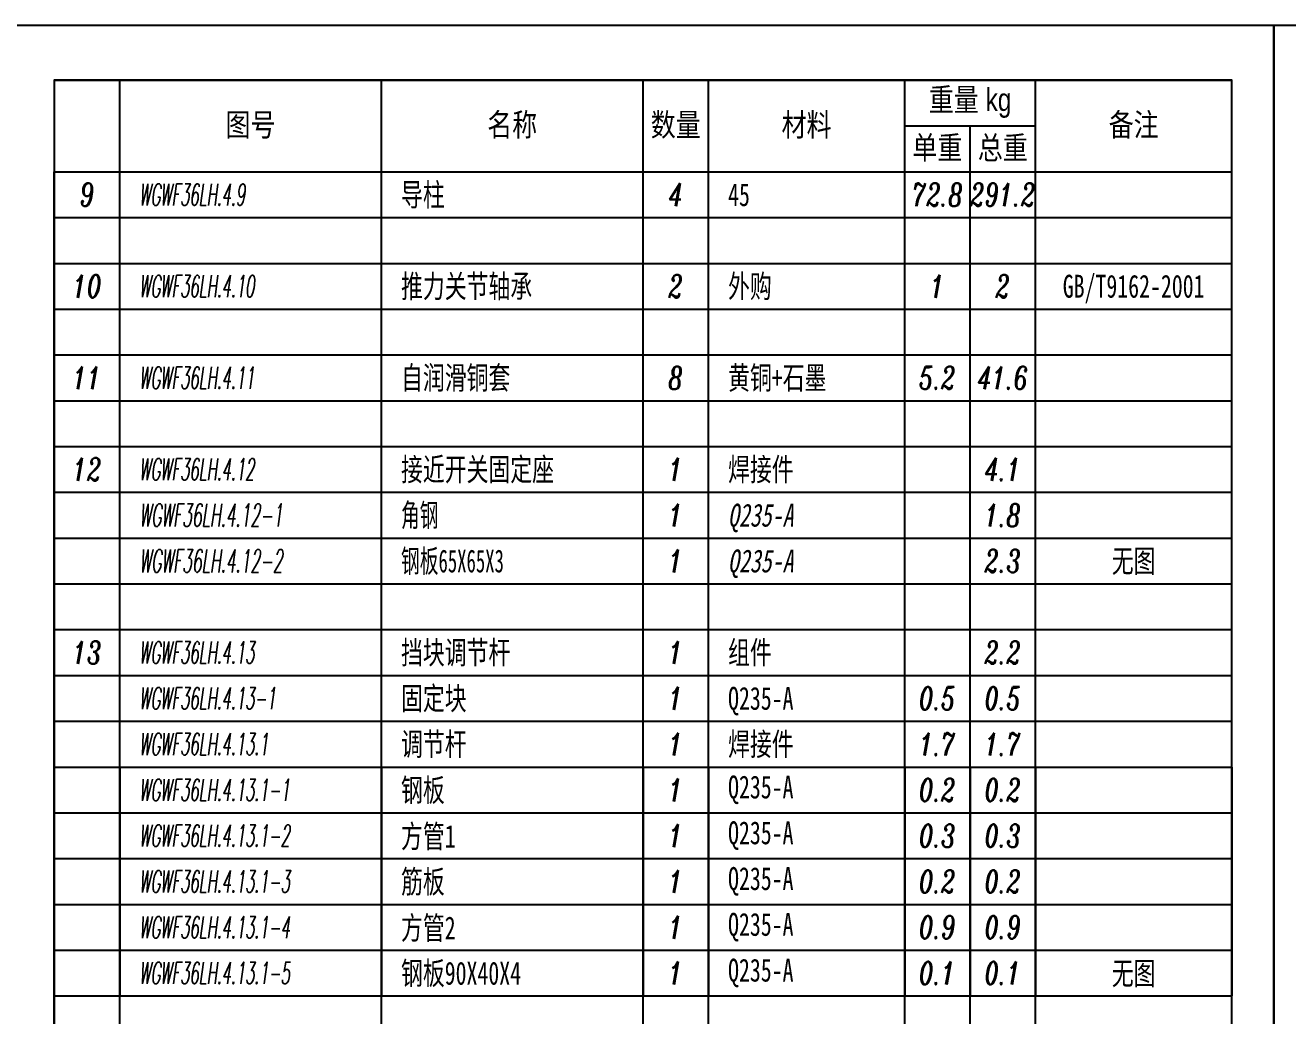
# Model space of a CAD drawing. Header units: millimetres. Extents: x 1029685 to 2160558, y -612394 to -232818.
# Drawn here: x 1035994 to 1038696, y -234938 to -232818 of the extents above; entities that cross this region are included whole.
import ezdxf
from ezdxf.enums import TextEntityAlignment as Align

# ---------------------------------------------------------------- set-up
doc = ezdxf.new("R2010")
doc.units = ezdxf.units.MM
doc.header["$LTSCALE"] = 5
doc.layers.add('$TD_AUDIT_GENERATED_(11EE88)', color=4, linetype='Continuous', lineweight=9)
doc.layers.add('$TD_AUDIT_GENERATED_(71C18)', color=4, linetype='Continuous')
doc.styles.add('$TD_AUDIT_GENERATED_(71C1D)', font='italic.shx', dxfattribs={"width": 0.7})
doc.styles.add('$TD_AUDIT_GENERATED_(71C1E)', font='', dxfattribs={"width": 0.7, "oblique": 10})
doc.styles.add('CHINESE-3', font='', dxfattribs={"width": 0.8})
doc.styles.get('$TD_AUDIT_GENERATED_(71C1E)').set_extended_font_data('SimSun')
doc.styles.get('CHINESE-3').set_extended_font_data('SimSun')

# ---------------------------------------------------------------- blocks, each defined once
blk = doc.blocks.new('44')
at = {"layer": '$TD_AUDIT_GENERATED_(71C18)'}
for p, q in [((658445.7, -179696.7), (662045.7, -179696.7)), ((658445.7, -179696.7), (658445.7, -179976.7)), ((658645.7, -179976.7), (658645.7, -179696.7)), ((659445.7, -179976.7), (659445.7, -179696.7)), ((660245.7, -179976.7), (660245.7, -179696.7)), ((660445.7, -179976.7), (660445.7, -179696.7)), ((661045.7, -179976.7), (661045.7, -179696.7)), ((661445.7, -179976.7), (661445.7, -179696.7)), ((661045.7, -179836.7), (661445.7, -179836.7)), ((661245.7, -179976.7), (661245.7, -179836.7)), ((658445.7, -179976.7), (662045.7, -179976.7))]:
    blk.add_line(p, q, dxfattribs=at)
at = {"layer": '$TD_AUDIT_GENERATED_(71C18)', "char_height": 70, "width": 800, "attachment_point": 5, "style": 'CHINESE-3'}
for s, insert in [('{\\fￋￎￌﾣﾤ|b0|i0|c134|p2;\\M+5D6D8\\M+5C1BF kg}', (661245.7, -179766.7)), ('{\\fￋￎￌﾣﾤ|b0|i0|c134|p2;\\M+5CDBC\\M+5BAC5}', (659045.7, -179836.7)), ('{\\fￋￎￌﾣﾤ|b0|i0|c134|p2;\\M+5C3FB\\M+5B3C6}', (659845.7, -179836.7)), ('{\\fￋￎￌﾣﾤ|b0|i0|c134|p2;\\M+5CAFD\\M+5C1BF}', (660345.7, -179836.7)), ('{\\fￋￎￌﾣﾤ|b0|i0|c134|p2;\\M+5B2C4\\M+5C1CF}', (660745.7, -179836.7)), ('{\\fￋￎￌﾣﾤ|b0|i0|c134|p2;\\M+5B1B8\\M+5D7A2}', (661745.7, -179836.7)), ('{\\fￋￎￌﾣﾤ|b0|i0|c134|p2;\\M+5B5A5\\M+5D6D8}', (661145.7, -179906.7)), ('{\\fￋￎￌﾣﾤ|b0|i0|c134|p2;\\M+5D7DC\\M+5D6D8}', (661345.7, -179906.7))]:
    blk.add_mtext(s, dxfattribs=dict(at, insert=insert))
blk = doc.blocks.new('$TD_AUDIT_GENERATED_(78FD5)')
for p, q in [((0, 7), (180, 7)), ((0, 0), (0, 7)), ((10, 0), (10, 7)), ((50, 0), (50, 7)), ((90, 0), (90, 7)), ((100, 0), (100, 7)), ((130, 0), (130, 7)), ((140, 0), (140, 7)), ((150, 0), (150, 7)), ((180, 0), (180, 7)), ((0, 0), (180, 0))]:
    blk.add_line(p, q)
at = {"width": 0.7, "flags": 8}
for tag, style, p in [('1', '$TD_AUDIT_GENERATED_(71C1D)', (5, 3.5)), ('4', '$TD_AUDIT_GENERATED_(71C1D)', (95, 3.5)), ('6', '$TD_AUDIT_GENERATED_(71C1D)', (135, 3.5)), ('7', '$TD_AUDIT_GENERATED_(71C1D)', (145, 3.5)), ('8', '$TD_AUDIT_GENERATED_(71C1E)', (165, 3.5))]:
    blk.add_attdef(tag, text='', height=3.5, dxfattribs=dict(at, style=style)).set_placement(p, align=Align.MIDDLE_CENTER)
at = {"color": 141, "flags": 8}
for tag, style, width, p in [('2', '$TD_AUDIT_GENERATED_(71C1D)', 0.6, (13, 3.5)), ('3', '$TD_AUDIT_GENERATED_(71C1E)', 0.7, (53, 3.5)), ('5', '$TD_AUDIT_GENERATED_(71C1D)', 0.7, (103, 3.5))]:
    blk.add_attdef(tag, text='', height=3.5, dxfattribs=dict(at, style=style, width=width)).set_placement(p, align=Align.MIDDLE_LEFT)

msp = doc.modelspace()

# ---------------------------------------------------------------- linework, layer by layer
at = {"layer": '$TD_AUDIT_GENERATED_(71C18)'}
msp.add_line((1036056.5, -233131.4), (1038576.5, -233131.4), dxfattribs=at)
for points in [[(1038666.4, -237051.4), (1035672.6, -237051.4), (1035672.6, -232817.8), (1038666.4, -232817.8)], [(1041660.2, -237051.4), (1038666.4, -237051.4), (1038666.4, -232817.8), (1041660.2, -232817.8)], [(1036056.5, -236953.4), (1038576.5, -236953.4), (1038576.5, -232935.4), (1036056.5, -232935.4), (1036056.5, -236953.4)]]:
    msp.add_lwpolyline(points, close=True, dxfattribs=at)

# ---------------------------------------------------------------- block references
at = {"layer": '$TD_AUDIT_GENERATED_(11EE88)'}
ref = msp.add_blockref('$TD_AUDIT_GENERATED_(78FD5)', (1036056.5, -233915.4), dxfattribs=dict(at, xscale=13.99999540082059, yscale=13.99999540082059, zscale=13.99999540082059))
ref.add_attrib('2', 'WGWF36LH.4.12-1', dxfattribs={"layer": '0', "color": 141, "height": 49, "style": '$TD_AUDIT_GENERATED_(71C1D)', "width": 0.5, "flags": 8}).set_placement((1036238.5, -233866.4), align=Align.MIDDLE_LEFT)
ref.add_attrib('3', '角钢', dxfattribs={"layer": '0', "color": 141, "height": 49, "style": '$TD_AUDIT_GENERATED_(71C1E)', "width": 0.6, "flags": 8}).set_placement((1036798.5, -233866.4), align=Align.MIDDLE_LEFT)
ref.add_attrib('4', '1', dxfattribs={"layer": '0', "height": 49, "style": '$TD_AUDIT_GENERATED_(71C1D)', "width": 0.7, "flags": 8}).set_placement((1037386.5, -233866.4), align=Align.MIDDLE_CENTER)
ref.add_attrib('5', 'Q235-A', dxfattribs={"layer": '0', "color": 141, "height": 49, "style": '$TD_AUDIT_GENERATED_(71C1E)', "oblique": 10, "width": 0.7, "flags": 8}).set_placement((1037498.5, -233866.4), align=Align.MIDDLE_LEFT)
ref.add_attrib('7', '1.8', dxfattribs={"layer": '0', "height": 49, "style": '$TD_AUDIT_GENERATED_(71C1D)', "width": 0.7, "flags": 8}).set_placement((1038086.5, -233866.4), align=Align.MIDDLE_CENTER)
ref = msp.add_blockref('$TD_AUDIT_GENERATED_(78FD5)', (1036056.5, -234013.4), dxfattribs=dict(at, xscale=13.99999540082059, yscale=13.99999540082059, zscale=13.99999540082059))
ref.add_attrib('2', 'WGWF36LH.4.12-2', dxfattribs={"layer": '0', "color": 141, "height": 49, "style": '$TD_AUDIT_GENERATED_(71C1D)', "width": 0.5, "flags": 8}).set_placement((1036238.5, -233964.4), align=Align.MIDDLE_LEFT)
ref.add_attrib('3', '钢板65X65X3', dxfattribs={"layer": '0', "color": 141, "height": 49, "style": '$TD_AUDIT_GENERATED_(71C1E)', "width": 0.6, "flags": 8}).set_placement((1036798.5, -233964.4), align=Align.MIDDLE_LEFT)
ref.add_attrib('4', '1', dxfattribs={"layer": '0', "height": 49, "style": '$TD_AUDIT_GENERATED_(71C1D)', "width": 0.7, "flags": 8}).set_placement((1037386.5, -233964.4), align=Align.MIDDLE_CENTER)
ref.add_attrib('5', 'Q235-A', dxfattribs={"layer": '0', "color": 141, "height": 49, "style": '$TD_AUDIT_GENERATED_(71C1E)', "oblique": 10, "width": 0.7, "flags": 8}).set_placement((1037498.5, -233964.4), align=Align.MIDDLE_LEFT)
ref.add_attrib('7', '2.3', dxfattribs={"layer": '0', "height": 49, "style": '$TD_AUDIT_GENERATED_(71C1D)', "width": 0.7, "flags": 8}).set_placement((1038086.5, -233964.4), align=Align.MIDDLE_CENTER)
ref.add_attrib('8', '无图', dxfattribs={"layer": '0', "height": 49, "style": '$TD_AUDIT_GENERATED_(71C1E)', "width": 0.7, "flags": 8}).set_placement((1038366.5, -233964.4), align=Align.MIDDLE_CENTER)
at = {"layer": '$TD_AUDIT_GENERATED_(71C18)'}
for name, p, xscale, yscale, zscale in [('44', (575144.5, -107147.7), 0.7000000000698492, 0.7000000000698492, 0.7000000000698492), ('$TD_AUDIT_GENERATED_(78FD5)', (1036056.5, -233229.4), 14, 14, 14), ('$TD_AUDIT_GENERATED_(78FD5)', (1036056.5, -233327.4), 14, 14, 14), ('$TD_AUDIT_GENERATED_(78FD5)', (1036056.5, -233425.4), 14, 14, 14), ('$TD_AUDIT_GENERATED_(78FD5)', (1036056.5, -233523.4), 14, 14, 14), ('$TD_AUDIT_GENERATED_(78FD5)', (1036056.5, -233621.4), 14, 14, 14), ('$TD_AUDIT_GENERATED_(78FD5)', (1036056.5, -233719.4), 14, 14, 14), ('$TD_AUDIT_GENERATED_(78FD5)', (1036056.5, -233817.4), 14, 14, 14), ('$TD_AUDIT_GENERATED_(78FD5)', (1036056.5, -233915.4), 14, 14, 14), ('$TD_AUDIT_GENERATED_(78FD5)', (1036056.5, -234013.4), 14, 14, 14), ('$TD_AUDIT_GENERATED_(78FD5)', (1036056.5, -234111.4), 14, 14, 14), ('$TD_AUDIT_GENERATED_(78FD5)', (1036056.5, -234209.4), 14, 14, 14), ('$TD_AUDIT_GENERATED_(78FD5)', (1036056.5, -234307.4), 14, 14, 14), ('$TD_AUDIT_GENERATED_(78FD5)', (1036056.5, -234405.4), 14, 14, 14), ('$TD_AUDIT_GENERATED_(78FD5)', (1036056.5, -234503.4), 14, 14, 14), ('$TD_AUDIT_GENERATED_(78FD5)', (1036056.5, -234601.4), 14, 14, 14), ('$TD_AUDIT_GENERATED_(78FD5)', (1036056.5, -234699.4), 14, 14, 14), ('$TD_AUDIT_GENERATED_(78FD5)', (1036056.5, -234797.4), 14, 14, 14), ('$TD_AUDIT_GENERATED_(78FD5)', (1036056.5, -234895.4), 14, 14, 14), ('$TD_AUDIT_GENERATED_(78FD5)', (1036056.5, -234993.4), 14, 14, 14)]:
    msp.add_blockref(name, p, dxfattribs=dict(at, xscale=xscale, yscale=yscale, zscale=zscale))
ref = msp.add_blockref('$TD_AUDIT_GENERATED_(78FD5)', (1036056.5, -233229.4), dxfattribs=dict(at, xscale=14.00000000000001, yscale=14.00000000000001, zscale=14.00000000000001))
ref.add_attrib('1', '9', dxfattribs={"layer": '0', "height": 49, "style": '$TD_AUDIT_GENERATED_(71C1D)', "width": 0.7, "flags": 8}).set_placement((1036126.5, -233180.4), align=Align.MIDDLE_CENTER)
ref.add_attrib('2', 'WGWF36LH.4.9', dxfattribs={"layer": '0', "color": 141, "height": 46.667, "style": '$TD_AUDIT_GENERATED_(71C1D)', "width": 0.5, "flags": 8}).set_placement((1036238.5, -233180.4), align=Align.MIDDLE_LEFT)
ref.add_attrib('3', '导柱', dxfattribs={"layer": '0', "color": 141, "height": 49, "style": '$TD_AUDIT_GENERATED_(71C1E)', "width": 0.7, "flags": 8}).set_placement((1036798.5, -233180.4), align=Align.MIDDLE_LEFT)
ref.add_attrib('4', '4', dxfattribs={"layer": '0', "height": 49, "style": '$TD_AUDIT_GENERATED_(71C1D)', "width": 0.7, "flags": 8}).set_placement((1037386.5, -233180.4), align=Align.MIDDLE_CENTER)
ref.add_attrib('5', '45', dxfattribs={"layer": '0', "color": 141, "height": 49, "style": '$TD_AUDIT_GENERATED_(71C1E)', "width": 0.7, "flags": 8}).set_placement((1037498.5, -233180.4), align=Align.MIDDLE_LEFT)
ref.add_attrib('6', '72.8', dxfattribs={"layer": '0', "height": 49, "style": '$TD_AUDIT_GENERATED_(71C1D)', "width": 0.7, "flags": 8}).set_placement((1037946.5, -233180.4), align=Align.MIDDLE_CENTER)
ref.add_attrib('7', '291.2', dxfattribs={"layer": '0', "height": 49, "style": '$TD_AUDIT_GENERATED_(71C1D)', "width": 0.7, "flags": 8}).set_placement((1038086.5, -233180.4), align=Align.MIDDLE_CENTER)
ref = msp.add_blockref('$TD_AUDIT_GENERATED_(78FD5)', (1036056.5, -233425.4), dxfattribs=dict(at, xscale=14.00000000000001, yscale=14.00000000000001, zscale=14.00000000000001))
ref.add_attrib('1', '10', dxfattribs={"layer": '0', "height": 49, "style": '$TD_AUDIT_GENERATED_(71C1D)', "width": 0.7, "flags": 8}).set_placement((1036126.5, -233376.4), align=Align.MIDDLE_CENTER)
ref.add_attrib('2', 'WGWF36LH.4.10', dxfattribs={"layer": '0', "color": 141, "height": 46.667, "style": '$TD_AUDIT_GENERATED_(71C1D)', "width": 0.5, "flags": 8}).set_placement((1036238.5, -233376.4), align=Align.MIDDLE_LEFT)
ref.add_attrib('3', '推力关节轴承', dxfattribs={"layer": '0', "color": 141, "height": 49, "style": '$TD_AUDIT_GENERATED_(71C1E)', "width": 0.7, "flags": 8}).set_placement((1036798.5, -233376.4), align=Align.MIDDLE_LEFT)
ref.add_attrib('4', '2', dxfattribs={"layer": '0', "height": 49, "style": '$TD_AUDIT_GENERATED_(71C1D)', "width": 0.7, "flags": 8}).set_placement((1037386.5, -233376.4), align=Align.MIDDLE_CENTER)
ref.add_attrib('5', '外购', dxfattribs={"layer": '0', "color": 141, "height": 49, "style": '$TD_AUDIT_GENERATED_(71C1E)', "width": 0.7, "flags": 8}).set_placement((1037498.5, -233376.4), align=Align.MIDDLE_LEFT)
ref.add_attrib('6', '1', dxfattribs={"layer": '0', "height": 49, "style": '$TD_AUDIT_GENERATED_(71C1D)', "width": 0.7, "flags": 8}).set_placement((1037946.5, -233376.4), align=Align.MIDDLE_CENTER)
ref.add_attrib('7', '2', dxfattribs={"layer": '0', "height": 49, "style": '$TD_AUDIT_GENERATED_(71C1D)', "width": 0.7, "flags": 8}).set_placement((1038086.5, -233376.4), align=Align.MIDDLE_CENTER)
ref.add_attrib('8', 'GB/T9162-2001', dxfattribs={"layer": '0', "height": 49, "style": '$TD_AUDIT_GENERATED_(71C1E)', "width": 0.7, "flags": 8}).set_placement((1038366.5, -233376.4), align=Align.MIDDLE_CENTER)
ref = msp.add_blockref('$TD_AUDIT_GENERATED_(78FD5)', (1036056.5, -233621.4), dxfattribs=dict(at, xscale=14.00000000000001, yscale=14.00000000000001, zscale=14.00000000000001))
ref.add_attrib('1', '11', dxfattribs={"layer": '0', "height": 49, "style": '$TD_AUDIT_GENERATED_(71C1D)', "width": 0.7, "flags": 8}).set_placement((1036126.5, -233572.4), align=Align.MIDDLE_CENTER)
ref.add_attrib('2', 'WGWF36LH.4.11', dxfattribs={"layer": '0', "color": 141, "height": 46.667, "style": '$TD_AUDIT_GENERATED_(71C1D)', "width": 0.5, "flags": 8}).set_placement((1036238.5, -233572.4), align=Align.MIDDLE_LEFT)
ref.add_attrib('3', '自润滑铜套', dxfattribs={"layer": '0', "color": 141, "height": 49, "style": '$TD_AUDIT_GENERATED_(71C1E)', "width": 0.7, "flags": 8}).set_placement((1036798.5, -233572.4), align=Align.MIDDLE_LEFT)
ref.add_attrib('4', '8', dxfattribs={"layer": '0', "height": 49, "style": '$TD_AUDIT_GENERATED_(71C1D)', "width": 0.7, "flags": 8}).set_placement((1037386.5, -233572.4), align=Align.MIDDLE_CENTER)
ref.add_attrib('5', '黄铜+石墨', dxfattribs={"layer": '0', "color": 141, "height": 49, "style": '$TD_AUDIT_GENERATED_(71C1E)', "width": 0.7, "flags": 8}).set_placement((1037498.5, -233572.4), align=Align.MIDDLE_LEFT)
ref.add_attrib('6', '5.2', dxfattribs={"layer": '0', "height": 49, "style": '$TD_AUDIT_GENERATED_(71C1D)', "width": 0.7, "flags": 8}).set_placement((1037946.5, -233572.4), align=Align.MIDDLE_CENTER)
ref.add_attrib('7', '41.6', dxfattribs={"layer": '0', "height": 49, "style": '$TD_AUDIT_GENERATED_(71C1D)', "width": 0.7, "flags": 8}).set_placement((1038086.5, -233572.4), align=Align.MIDDLE_CENTER)
ref = msp.add_blockref('$TD_AUDIT_GENERATED_(78FD5)', (1036056.5, -233817.4), dxfattribs=dict(at, xscale=14.00000000000001, yscale=14.00000000000001, zscale=14.00000000000001))
ref.add_attrib('1', '12', dxfattribs={"layer": '0', "height": 49, "style": '$TD_AUDIT_GENERATED_(71C1D)', "width": 0.7, "flags": 8}).set_placement((1036126.5, -233768.4), align=Align.MIDDLE_CENTER)
ref.add_attrib('2', 'WGWF36LH.4.12', dxfattribs={"layer": '0', "color": 141, "height": 46.667, "style": '$TD_AUDIT_GENERATED_(71C1D)', "width": 0.5, "flags": 8}).set_placement((1036238.5, -233768.4), align=Align.MIDDLE_LEFT)
ref.add_attrib('3', '接近开关固定座', dxfattribs={"layer": '0', "color": 141, "height": 49, "style": '$TD_AUDIT_GENERATED_(71C1E)', "width": 0.7, "flags": 8}).set_placement((1036798.5, -233768.4), align=Align.MIDDLE_LEFT)
ref.add_attrib('4', '1', dxfattribs={"layer": '0', "height": 49, "style": '$TD_AUDIT_GENERATED_(71C1D)', "width": 0.7, "flags": 8}).set_placement((1037386.5, -233768.4), align=Align.MIDDLE_CENTER)
ref.add_attrib('5', '焊接件', dxfattribs={"layer": '0', "color": 141, "height": 49, "style": '$TD_AUDIT_GENERATED_(71C1E)', "width": 0.7, "flags": 8}).set_placement((1037498.5, -233768.4), align=Align.MIDDLE_LEFT)
ref.add_attrib('7', '4.1', dxfattribs={"layer": '0', "height": 49, "style": '$TD_AUDIT_GENERATED_(71C1D)', "width": 0.7, "flags": 8}).set_placement((1038086.5, -233768.4), align=Align.MIDDLE_CENTER)
ref = msp.add_blockref('$TD_AUDIT_GENERATED_(78FD5)', (1036056.5, -234209.4), dxfattribs=dict(at, xscale=14.00000000000001, yscale=14.00000000000001, zscale=14.00000000000001))
ref.add_attrib('1', '13', dxfattribs={"layer": '0', "height": 49, "style": '$TD_AUDIT_GENERATED_(71C1D)', "width": 0.7, "flags": 8}).set_placement((1036126.5, -234160.4), align=Align.MIDDLE_CENTER)
ref.add_attrib('2', 'WGWF36LH.4.13', dxfattribs={"layer": '0', "color": 141, "height": 46.667, "style": '$TD_AUDIT_GENERATED_(71C1D)', "width": 0.5, "flags": 8}).set_placement((1036238.5, -234160.4), align=Align.MIDDLE_LEFT)
ref.add_attrib('3', '挡块调节杆', dxfattribs={"layer": '0', "color": 141, "height": 49, "style": '$TD_AUDIT_GENERATED_(71C1E)', "width": 0.7, "flags": 8}).set_placement((1036798.5, -234160.4), align=Align.MIDDLE_LEFT)
ref.add_attrib('4', '1', dxfattribs={"layer": '0', "height": 49, "style": '$TD_AUDIT_GENERATED_(71C1D)', "width": 0.7, "flags": 8}).set_placement((1037386.5, -234160.4), align=Align.MIDDLE_CENTER)
ref.add_attrib('5', '组件', dxfattribs={"layer": '0', "color": 141, "height": 49, "style": '$TD_AUDIT_GENERATED_(71C1E)', "width": 0.7, "flags": 8}).set_placement((1037498.5, -234160.4), align=Align.MIDDLE_LEFT)
ref.add_attrib('7', '2.2', dxfattribs={"layer": '0', "height": 49, "style": '$TD_AUDIT_GENERATED_(71C1D)', "width": 0.7, "flags": 8}).set_placement((1038086.5, -234160.4), align=Align.MIDDLE_CENTER)
ref = msp.add_blockref('$TD_AUDIT_GENERATED_(78FD5)', (1036056.5, -234307.4), dxfattribs=dict(at, xscale=14.00000459917937, yscale=14.00000459917937, zscale=14.00000459917937))
ref.add_attrib('2', 'WGWF36LH.4.13-1', dxfattribs={"layer": '0', "color": 141, "height": 46.667, "style": '$TD_AUDIT_GENERATED_(71C1D)', "width": 0.5, "flags": 8}).set_placement((1036238.5, -234258.4), align=Align.MIDDLE_LEFT)
ref.add_attrib('3', '固定块', dxfattribs={"layer": '0', "color": 141, "height": 49, "style": '$TD_AUDIT_GENERATED_(71C1E)', "width": 0.7, "flags": 8}).set_placement((1036798.5, -234258.4), align=Align.MIDDLE_LEFT)
ref.add_attrib('4', '1', dxfattribs={"layer": '0', "height": 49, "style": '$TD_AUDIT_GENERATED_(71C1D)', "width": 0.7, "flags": 8}).set_placement((1037386.5, -234258.4), align=Align.MIDDLE_CENTER)
ref.add_attrib('5', 'Q235-A', dxfattribs={"layer": '0', "color": 141, "height": 49, "style": '$TD_AUDIT_GENERATED_(71C1E)', "width": 0.7, "flags": 8}).set_placement((1037498.5, -234258.4), align=Align.MIDDLE_LEFT)
ref.add_attrib('6', '0.5', dxfattribs={"layer": '0', "height": 49, "style": '$TD_AUDIT_GENERATED_(71C1D)', "width": 0.7, "flags": 8}).set_placement((1037946.5, -234258.4), align=Align.MIDDLE_CENTER)
ref.add_attrib('7', '0.5', dxfattribs={"layer": '0', "height": 49, "style": '$TD_AUDIT_GENERATED_(71C1D)', "width": 0.7, "flags": 8}).set_placement((1038086.5, -234258.4), align=Align.MIDDLE_CENTER)
ref = msp.add_blockref('$TD_AUDIT_GENERATED_(78FD5)', (1036056.5, -234405.4), dxfattribs=dict(at, xscale=14.00000459917937, yscale=14.00000459917937, zscale=14.00000459917937))
ref.add_attrib('2', 'WGWF36LH.4.13.1', dxfattribs={"layer": '0', "color": 141, "height": 46.667, "style": '$TD_AUDIT_GENERATED_(71C1D)', "width": 0.5, "flags": 8}).set_placement((1036238.5, -234356.4), align=Align.MIDDLE_LEFT)
ref.add_attrib('3', '调节杆', dxfattribs={"layer": '0', "color": 141, "height": 49, "style": '$TD_AUDIT_GENERATED_(71C1E)', "width": 0.7, "flags": 8}).set_placement((1036798.5, -234356.4), align=Align.MIDDLE_LEFT)
ref.add_attrib('4', '1', dxfattribs={"layer": '0', "height": 49, "style": '$TD_AUDIT_GENERATED_(71C1D)', "width": 0.7, "flags": 8}).set_placement((1037386.5, -234356.4), align=Align.MIDDLE_CENTER)
ref.add_attrib('5', '焊接件', dxfattribs={"layer": '0', "color": 141, "height": 49, "style": '$TD_AUDIT_GENERATED_(71C1E)', "width": 0.7, "flags": 8}).set_placement((1037498.5, -234356.4), align=Align.MIDDLE_LEFT)
ref.add_attrib('6', '1.7', dxfattribs={"layer": '0', "height": 49, "style": '$TD_AUDIT_GENERATED_(71C1D)', "width": 0.7, "flags": 8}).set_placement((1037946.5, -234356.4), align=Align.MIDDLE_CENTER)
ref.add_attrib('7', '1.7', dxfattribs={"layer": '0', "height": 49, "style": '$TD_AUDIT_GENERATED_(71C1D)', "width": 0.7, "flags": 8}).set_placement((1038086.5, -234356.4), align=Align.MIDDLE_CENTER)
ref = msp.add_blockref('$TD_AUDIT_GENERATED_(78FD5)', (1036056.5, -234405.4), dxfattribs=dict(at, xscale=-14.00000459917937, yscale=14.00000459917937, zscale=14.00000459917937, rotation=180))
ref.add_attrib('2', 'WGWF36LH.4.13.1-1', dxfattribs={"layer": '0', "color": 141, "height": 46.667, "style": '$TD_AUDIT_GENERATED_(71C1D)', "width": 0.5, "flags": 8}).set_placement((1036238.5, -234454.4), align=Align.MIDDLE_LEFT)
ref.add_attrib('3', '钢板', dxfattribs={"layer": '0', "color": 141, "height": 49, "style": '$TD_AUDIT_GENERATED_(71C1E)', "width": 0.7, "flags": 8}).set_placement((1036798.5, -234454.7), align=Align.MIDDLE_LEFT)
ref.add_attrib('4', '1', dxfattribs={"layer": '0', "height": 49, "style": '$TD_AUDIT_GENERATED_(71C1D)', "width": 0.7, "flags": 8}).set_placement((1037386.5, -234454.4), align=Align.MIDDLE_CENTER)
ref.add_attrib('5', 'Q235-A', dxfattribs={"layer": '0', "color": 141, "height": 49, "style": '$TD_AUDIT_GENERATED_(71C1E)', "width": 0.7, "flags": 8}).set_placement((1037498.5, -234448.2), align=Align.MIDDLE_LEFT)
ref.add_attrib('6', '0.2', dxfattribs={"layer": '0', "height": 49, "style": '$TD_AUDIT_GENERATED_(71C1D)', "width": 0.7, "flags": 8}).set_placement((1037946.5, -234454.4), align=Align.MIDDLE_CENTER)
ref.add_attrib('7', '0.2', dxfattribs={"layer": '0', "height": 49, "style": '$TD_AUDIT_GENERATED_(71C1D)', "width": 0.7, "flags": 8}).set_placement((1038086.5, -234454.4), align=Align.MIDDLE_CENTER)
ref = msp.add_blockref('$TD_AUDIT_GENERATED_(78FD5)', (1036056.5, -234503.4), dxfattribs=dict(at, xscale=-14.00000459917937, yscale=14.00000459917937, zscale=14.00000459917937, rotation=180))
ref.add_attrib('2', 'WGWF36LH.4.13.1-2', dxfattribs={"layer": '0', "color": 141, "height": 46.667, "style": '$TD_AUDIT_GENERATED_(71C1D)', "width": 0.5, "flags": 8}).set_placement((1036238.5, -234552.4), align=Align.MIDDLE_LEFT)
ref.add_attrib('3', '方管1', dxfattribs={"layer": '0', "color": 141, "height": 49, "style": '$TD_AUDIT_GENERATED_(71C1E)', "width": 0.7, "flags": 8}).set_placement((1036798.5, -234553.8), align=Align.MIDDLE_LEFT)
ref.add_attrib('4', '1', dxfattribs={"layer": '0', "height": 49, "style": '$TD_AUDIT_GENERATED_(71C1D)', "width": 0.7, "flags": 8}).set_placement((1037386.5, -234552.4), align=Align.MIDDLE_CENTER)
ref.add_attrib('5', 'Q235-A', dxfattribs={"layer": '0', "color": 141, "height": 49, "style": '$TD_AUDIT_GENERATED_(71C1E)', "width": 0.7, "flags": 8}).set_placement((1037498.5, -234546.2), align=Align.MIDDLE_LEFT)
ref.add_attrib('6', '0.3', dxfattribs={"layer": '0', "height": 49, "style": '$TD_AUDIT_GENERATED_(71C1D)', "width": 0.7, "flags": 8}).set_placement((1037946.5, -234552.4), align=Align.MIDDLE_CENTER)
ref.add_attrib('7', '0.3', dxfattribs={"layer": '0', "height": 49, "style": '$TD_AUDIT_GENERATED_(71C1D)', "width": 0.7, "flags": 8}).set_placement((1038086.5, -234552.4), align=Align.MIDDLE_CENTER)
ref = msp.add_blockref('$TD_AUDIT_GENERATED_(78FD5)', (1036056.5, -234601.4), dxfattribs=dict(at, xscale=-14.00000459917937, yscale=14.00000459917937, zscale=14.00000459917937, rotation=180))
ref.add_attrib('2', 'WGWF36LH.4.13.1-3', dxfattribs={"layer": '0', "color": 141, "height": 46.667, "style": '$TD_AUDIT_GENERATED_(71C1D)', "width": 0.5, "flags": 8}).set_placement((1036238.5, -234650.4), align=Align.MIDDLE_LEFT)
ref.add_attrib('3', '筋板', dxfattribs={"layer": '0', "color": 141, "height": 49, "style": '$TD_AUDIT_GENERATED_(71C1E)', "width": 0.7, "flags": 8}).set_placement((1036798.5, -234650.7), align=Align.MIDDLE_LEFT)
ref.add_attrib('4', '1', dxfattribs={"layer": '0', "height": 49, "style": '$TD_AUDIT_GENERATED_(71C1D)', "width": 0.7, "flags": 8}).set_placement((1037386.5, -234650.4), align=Align.MIDDLE_CENTER)
ref.add_attrib('5', 'Q235-A', dxfattribs={"layer": '0', "color": 141, "height": 49, "style": '$TD_AUDIT_GENERATED_(71C1E)', "width": 0.7, "flags": 8}).set_placement((1037498.5, -234644.2), align=Align.MIDDLE_LEFT)
ref.add_attrib('6', '0.2', dxfattribs={"layer": '0', "height": 49, "style": '$TD_AUDIT_GENERATED_(71C1D)', "width": 0.7, "flags": 8}).set_placement((1037946.5, -234650.4), align=Align.MIDDLE_CENTER)
ref.add_attrib('7', '0.2', dxfattribs={"layer": '0', "height": 49, "style": '$TD_AUDIT_GENERATED_(71C1D)', "width": 0.7, "flags": 8}).set_placement((1038086.5, -234650.4), align=Align.MIDDLE_CENTER)
ref = msp.add_blockref('$TD_AUDIT_GENERATED_(78FD5)', (1036056.5, -234699.4), dxfattribs=dict(at, xscale=-14.00000459917937, yscale=14.00000459917937, zscale=14.00000459917937, rotation=180))
ref.add_attrib('2', 'WGWF36LH.4.13.1-4', dxfattribs={"layer": '0', "color": 141, "height": 46.667, "style": '$TD_AUDIT_GENERATED_(71C1D)', "width": 0.5, "flags": 8}).set_placement((1036238.5, -234748.4), align=Align.MIDDLE_LEFT)
ref.add_attrib('3', '方管2', dxfattribs={"layer": '0', "color": 141, "height": 49, "style": '$TD_AUDIT_GENERATED_(71C1E)', "width": 0.7, "flags": 8}).set_placement((1036798.5, -234749.8), align=Align.MIDDLE_LEFT)
ref.add_attrib('4', '1', dxfattribs={"layer": '0', "height": 49, "style": '$TD_AUDIT_GENERATED_(71C1D)', "width": 0.7, "flags": 8}).set_placement((1037386.5, -234748.4), align=Align.MIDDLE_CENTER)
ref.add_attrib('5', 'Q235-A', dxfattribs={"layer": '0', "color": 141, "height": 49, "style": '$TD_AUDIT_GENERATED_(71C1E)', "width": 0.7, "flags": 8}).set_placement((1037498.5, -234742.2), align=Align.MIDDLE_LEFT)
ref.add_attrib('6', '0.9', dxfattribs={"layer": '0', "height": 49, "style": '$TD_AUDIT_GENERATED_(71C1D)', "width": 0.7, "flags": 8}).set_placement((1037946.5, -234748.4), align=Align.MIDDLE_CENTER)
ref.add_attrib('7', '0.9', dxfattribs={"layer": '0', "height": 49, "style": '$TD_AUDIT_GENERATED_(71C1D)', "width": 0.7, "flags": 8}).set_placement((1038086.5, -234748.4), align=Align.MIDDLE_CENTER)
ref = msp.add_blockref('$TD_AUDIT_GENERATED_(78FD5)', (1036056.5, -234797.4), dxfattribs=dict(at, xscale=-14.00000459917937, yscale=14.00000459917937, zscale=14.00000459917937, rotation=180))
ref.add_attrib('2', 'WGWF36LH.4.13.1-5', dxfattribs={"layer": '0', "color": 141, "height": 46.667, "style": '$TD_AUDIT_GENERATED_(71C1D)', "width": 0.5, "flags": 8}).set_placement((1036238.5, -234846.4), align=Align.MIDDLE_LEFT)
ref.add_attrib('3', '钢板90X40X4', dxfattribs={"layer": '0', "color": 141, "height": 49, "style": '$TD_AUDIT_GENERATED_(71C1E)', "width": 0.7, "flags": 8}).set_placement((1036798.5, -234846.7), align=Align.MIDDLE_LEFT)
ref.add_attrib('4', '1', dxfattribs={"layer": '0', "height": 49, "style": '$TD_AUDIT_GENERATED_(71C1D)', "width": 0.7, "flags": 8}).set_placement((1037386.5, -234846.4), align=Align.MIDDLE_CENTER)
ref.add_attrib('5', 'Q235-A', dxfattribs={"layer": '0', "color": 141, "height": 49, "style": '$TD_AUDIT_GENERATED_(71C1E)', "width": 0.7, "flags": 8}).set_placement((1037498.5, -234840.2), align=Align.MIDDLE_LEFT)
ref.add_attrib('6', '0.1', dxfattribs={"layer": '0', "height": 49, "style": '$TD_AUDIT_GENERATED_(71C1D)', "width": 0.7, "flags": 8}).set_placement((1037946.5, -234846.4), align=Align.MIDDLE_CENTER)
ref.add_attrib('7', '0.1', dxfattribs={"layer": '0', "height": 49, "style": '$TD_AUDIT_GENERATED_(71C1D)', "width": 0.7, "flags": 8}).set_placement((1038086.5, -234846.4), align=Align.MIDDLE_CENTER)
ref.add_attrib('8', '无图', dxfattribs={"layer": '0', "height": 49, "style": '$TD_AUDIT_GENERATED_(71C1E)', "width": 0.7, "flags": 8}).set_placement((1038366.5, -234847), align=Align.MIDDLE_CENTER)

doc.saveas('drawing.dxf')
